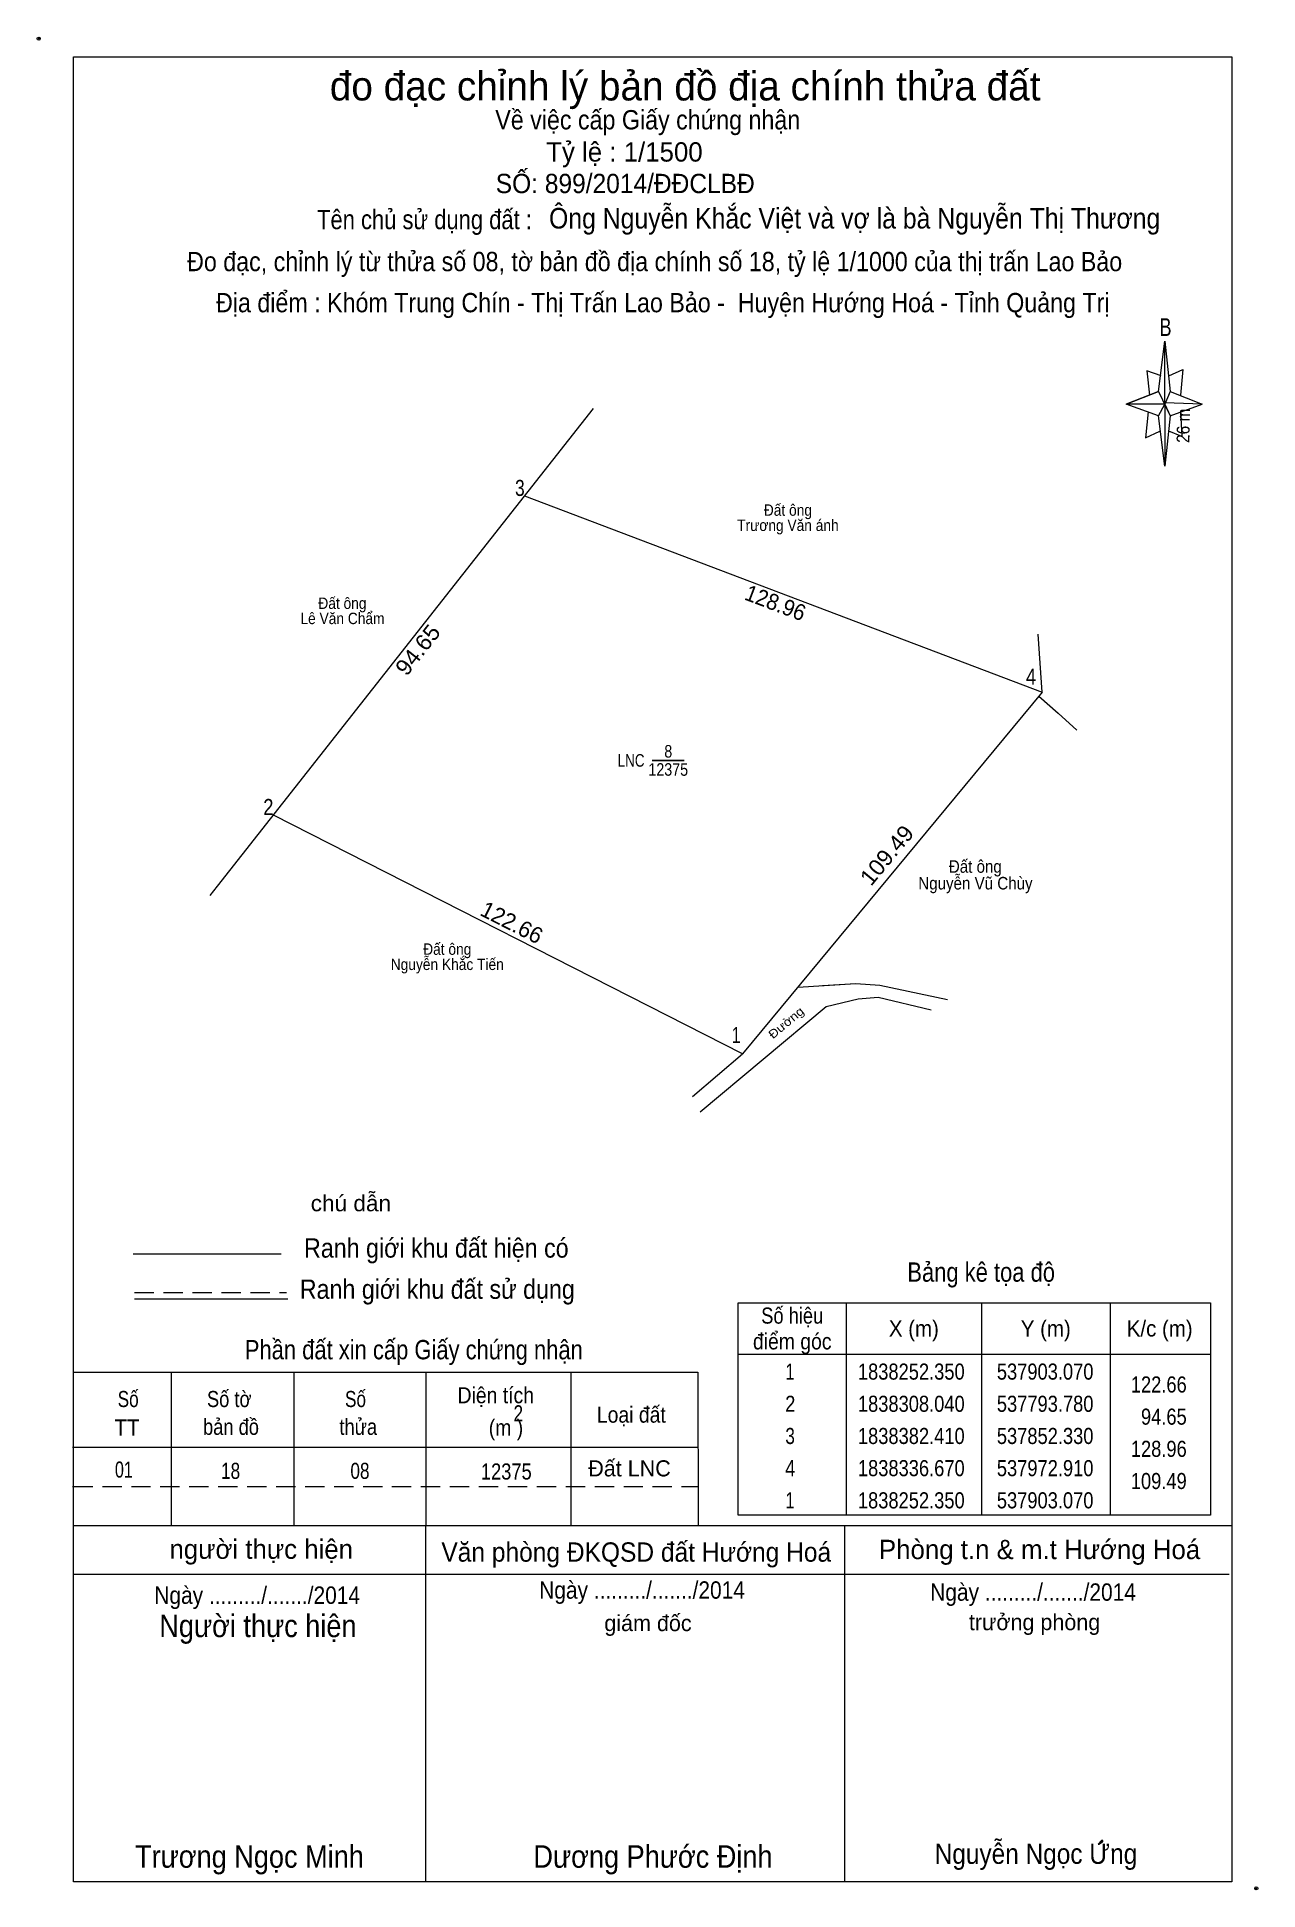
# Model space of a CAD drawing. Header units: metres. Extents: x 537739 to 538023, y 1838058 to 1838489.
import ezdxf
from ezdxf.enums import TextEntityAlignment as Align

# ---------------------------------------------------------------- set-up
doc = ezdxf.new("R2010")
doc.units = ezdxf.units.M
doc.header["$LTSCALE"] = 1.5
doc.header["$PDMODE"] = 32
doc.header["$PDSIZE"] = 0.75
doc.linetypes.add('MEDIUM_DASHED', pattern=[4.5, 3, -1.5])
for name, color, linetype, lineweight in [('10', 7, 'Continuous', 13), ('13', 7, 'Continuous', 25), ('23', 7, 'Continuous', 13), ('36', 7, 'Continuous', 13), ('6', 7, 'Continuous', 13), ('63', 7, 'Continuous', 13)]:
    doc.layers.add(name, color=color, linetype=linetype, lineweight=lineweight)

msp = doc.modelspace()

# ---------------------------------------------------------------- hatches: boundary and pattern name
at = {"layer": '6'}
msp.add_hatch(color=256, dxfattribs=at).paths.add_polyline_path([(537986.98, 1838068.72), (537987.07, 1838068.81), (537987.11, 1838068.93), (537987.04, 1838069.04), (537986.93, 1838069.08), (537986.81, 1838069.04), (537986.71, 1838068.99), (537985.96, 1838068.16), (537986.15, 1838068.16)])

# ---------------------------------------------------------------- linework, layer by layer
at = {"layer": '10'}
for p, q in [((537972.16, 1838335.77), (537976.65, 1838331.75)), ((537976.65, 1838331.75), (537981.01, 1838327.84)), ((537903.07, 1838252.35), (537793.78, 1838308.04))]:
    msp.add_line(p, q, dxfattribs=at)
for points in [[(537947.11, 1838262.56), (537934.76, 1838265.52), (537930.05, 1838265.11), (537922.6, 1838263.34), (537893.27, 1838238.8)], [(537921.78, 1838268.31), (537929.52, 1838268.78), (537935.14, 1838268.42), (537950.91, 1838265.02)]]:
    msp.add_lwpolyline(points, dxfattribs=at)
at = {"layer": '13'}
msp.add_line((537882.07, 1838320.77), (537889.51, 1838320.77), dxfattribs=at)
at = {"layer": '23'}
msp.add_line((537891.46, 1838242.41), (537903.07, 1838252.35), dxfattribs=at)
for points in [[(537947.11, 1838262.56), (537934.76, 1838265.52), (537930.05, 1838265.11), (537922.6, 1838263.34), (537893.27, 1838238.8)], [(537916, 1838267.96), (537929.52, 1838268.78), (537935.14, 1838268.42), (537950.91, 1838265.02)]]:
    msp.add_lwpolyline(points, dxfattribs=at)
at = {"layer": '36'}
msp.add_line((537972.91, 1838336.67), (537972.03, 1838350.22), dxfattribs=at)
for points in [[(537779, 1838289.26), (537780.71, 1838291.43), (537868.37, 1838402.79)], [(537852.33, 1838382.41), (537972.91, 1838336.67), (537903.07, 1838252.35)]]:
    msp.add_lwpolyline(points, dxfattribs=at)
at = {"layer": '6'}
for p, q in [((538000.06, 1838406.79), (538001.56, 1838418.49)), ((538000.06, 1838401.09), (537992.56, 1838403.79)), ((538002.76, 1838406.79), (538010.26, 1838403.79)), ((538002.76, 1838401.09), (538001.56, 1838389.39)), ((538005.16, 1838401.99), (538005.46, 1838396.29)), ((538005.46, 1838396.29), (538002.46, 1838397.49)), ((537761.11, 1838205.79), (537795.61, 1838205.79)), ((537761.41, 1838195.29), (537797.11, 1838195.29)), ((537747.16, 1838178.19), (537892.71, 1838178.19)), ((537769.95, 1838178.19), (537769.95, 1838160.72)), ((537798.57, 1838178.19), (537798.57, 1838160.72)), ((537829.3, 1838178.19), (537829.3, 1838160.72)), ((537863.07, 1838178.19), (537863.07, 1838160.72)), ((537892.71, 1838178.19), (537892.75, 1838142.46)), ((537769.95, 1838160.56), (537769.95, 1838142.48)), ((537798.57, 1838160.56), (537798.57, 1838142.48)), ((537829.3, 1838160.56), (537829.3, 1838142.48)), ((537863.07, 1838160.56), (537863.07, 1838142.48)), ((537747.16, 1838142.49), (538017.16, 1838142.49)), ((537829.23, 1838142.49), (537829.23, 1838059.39)), ((537926.86, 1838142.49), (537926.86, 1838059.39)), ((537747.16, 1838131.09), (538016.56, 1838131.09))]:
    msp.add_line(p, q, dxfattribs=at)
at = {"layer": '6', "linetype": 'MEDIUM_DASHED'}
msp.add_line((537761.41, 1838196.79), (537796.81, 1838196.79), dxfattribs=at)
at = {"layer": '6'}
for points in [[(537747.16, 1838484.79), (538017.16, 1838484.79), (538017.16, 1838059.39), (537747.16, 1838059.39)], [(538001.56, 1838418.49), (538002.76, 1838406.79), (538001.56, 1838403.79)], [(538001.56, 1838403.79), (537992.56, 1838403.79), (538000.06, 1838406.79), (538002.76, 1838401.09), (538010.26, 1838403.79), (538001.56, 1838404.09)], [(538001.56, 1838403.79), (538001.56, 1838389.39), (538000.06, 1838401.09)], [(537986.98, 1838068.72), (537987.07, 1838068.81), (537987.11, 1838068.93), (537987.04, 1838069.04), (537986.93, 1838069.08), (537986.81, 1838069.04), (537986.71, 1838068.99), (537985.96, 1838068.16), (537986.15, 1838068.16)]]:
    msp.add_lwpolyline(points, close=True, dxfattribs=at)
for points in [[(538000.66, 1838410.39), (537997.36, 1838411.59), (537997.96, 1838405.89)], [(538002.46, 1838410.39), (538005.76, 1838411.89), (538005.16, 1838405.89)], [(538001.56, 1838403.79), (538000.06, 1838406.79), (537992.56, 1838403.79)], [(538001.56, 1838403.79), (538002.76, 1838401.09), (538010.26, 1838403.79)], [(537997.66, 1838401.99), (537997.06, 1838395.99), (538000.36, 1838397.49)], [(537746.98, 1838160.72), (537747.16, 1838160.72), (537892.72, 1838160.72)]]:
    msp.add_lwpolyline(points, dxfattribs=at)
at = {"layer": '6', "linetype": 'MEDIUM_DASHED'}
msp.add_lwpolyline([(537746.98, 1838151.52), (537747.16, 1838151.52), (537892.73, 1838151.52)], dxfattribs=at)
at = {"layer": '6'}
for p in [(537739.06, 1838488.99), (538022.86, 1838057.89)]:
    msp.add_point(p, dxfattribs=at)
at = {"layer": '63'}
for p, q in [((537927.29, 1838194.38), (537927.29, 1838144.88)), ((537958.79, 1838194.38), (537958.79, 1838144.88)), ((537988.79, 1838194.38), (537988.79, 1838144.88)), ((537902.09, 1838182.38), (538012.19, 1838182.38))]:
    msp.add_line(p, q, dxfattribs=at)
msp.add_lwpolyline([(537902.09, 1838194.38), (538012.19, 1838194.38), (538012.19, 1838144.88), (537902.09, 1838144.88)], close=True, dxfattribs=at)

# ---------------------------------------------------------------- texts
at = {"layer": '13', "width": 0.8}
msp.add_text('LNC ', height=2.928, dxfattribs=at).set_placement((537881.14, 1838319.31), align=Align.RIGHT)
at = {"layer": '13', "width": 0.85}
for s, height, p in [('8', 2.928, (537885.8, 1838321.43)), ('12375', 2.93, (537885.795, 1838317.2))]:
    msp.add_text(s, height=height, dxfattribs=at).set_placement(p, align=Align.CENTER)
at = {"layer": '36', "width": 0.9}
for s, height, p in [('Trương Văn ánh', 2.662, (537913.685, 1838374.25)), ('Đất ông', 2.662, (537913.685, 1838377.79)), ('Lê Văn Chẩm', 2.662, (537809.87, 1838352.54)), ('Đất ông', 2.662, (537809.855, 1838356.08)), ('Đất ông', 2.928, (537957.365, 1838294.59)), ('Nguyễn Vũ Chùy', 2.928, (537957.39, 1838290.69)), ('Đất ông', 2.662, (537834.295, 1838275.46)), ('Nguyễn Khắc Tiến', 2.662, (537834.295, 1838271.92))]:
    msp.add_text(s, height=height, dxfattribs=at).set_placement(p, align=Align.CENTER)
at = {"layer": '36', "width": 1.15}
msp.add_text('Đường', height=2, rotation=39.919, dxfattribs=at).set_placement((537913.913, 1838258.877), align=Align.CENTER)
at = {"layer": '6'}
for s, height, p in [('đo đạc chỉnh lý bản đồ địa chính thửa đất', 6.75, (537889.735, 1838474.59)), ('Tỷ lệ : 1/1500', 4.5, (537875.585, 1838460.34)), ('Đất LNC', 3.75, (537876.77, 1838153.9)), ('người thực hiện', 4.5, (537790.935, 1838134.69)), ('Phòng t.n & m.t Hướng Hoá ', 4.5, (537973.17, 1838134.62)), ('giám đốc', 3.75, (537881.07, 1838117.84)), ('  trưởng phòng ', 3.749, (537970.475, 1838118.06))]:
    msp.add_text(s, height=height, dxfattribs=at).set_placement(p, align=Align.CENTER)
for s, height, width, p in [('Về việc cấp Giấy chứng nhận', 4.5, 0.9, (537881.02, 1838467.84)), ('SỐ: 899/2014/ĐĐCLBĐ', 4.5, 0.95, (537875.775, 1838452.99)), ('Tên chủ sử dụng đất :', 4.5, 0.85, (537828.98, 1838444.59)), ('Đo đạc, chỉnh lý từ thửa số 08, tờ bản đồ địa chính số 18, tỷ lệ 1/1000 của thị trấn Lao Bảo', 4.5, 0.9, (537882.625, 1838434.8)), ('Địa điểm : Khóm Trung Chín - Thị Trấn Lao Bảo -  Huyện Hướng Hoá - Tỉnh Quảng Trị ', 4.5, 0.9, (537885.275, 1838425.22)), ('B', 4.133, 0.75, (538001.71, 1838419.69)), ('chú dẫn', 3.749, 1.05, (537811.83, 1838215.69)), ('Ranh giới khu đất hiện có ', 4.5, 0.9, (537832.495, 1838204.89)), ('Bảng kê tọa độ', 4.5, 0.85, (537958.73, 1838199.27)), ('Ranh giới khu đất sử dụng', 4.5, 0.9, (537831.97, 1838195.29)), ('Phần đất xin cấp Giấy chứng nhận', 4.5, 0.85, (537826.495, 1838181.19)), ('Số', 3.75, 0.8, (537759.92, 1838170.06)), ('Số tờ', 3.75, 0.85, (537783.475, 1838170.06)), ('Số', 3.75, 0.8, (537812.9, 1838170.06)), ('Diện tích', 3.75, 0.9, (537845.6, 1838170.94)), ('2', 3.75, 0.8, (537850.85, 1838166.72)), ('Loại đất', 3.75, 0.9, (537877.19, 1838166.42)), ('TT', 3.75, 0.95, (537759.645, 1838163.42)), ('bản đồ', 3.75, 0.85, (537783.885, 1838163.58)), ('thửa', 3.75, 0.85, (537813.55, 1838163.58)), ('(m )', 3.75, 0.9, (537847.97, 1838163.4)), ('01', 3.75, 0.75, (537758.925, 1838153.62)), ('18', 3.75, 0.8, (537783.795, 1838153.32)), ('08', 3.75, 0.8, (537813.945, 1838153.32)), ('12375', 3.75, 0.85, (537848.05, 1838153.17)), ('Văn phòng ĐKQSD đất Hướng Hoá', 4.5, 0.95, (537878.34, 1838134.02)), ('Ngày ........./......./2014', 4.05, 0.9, (537789.99, 1838124.19)), ('Ngày ........./......./2014', 4.05, 0.9, (537879.69, 1838125.39)), ('Ngày ........./......./2014', 4.05, 0.9, (537970.82, 1838124.91)), ('Người thực hiện', 5.249, 0.9, (537790.155, 1838116.44)), ('Trương Ngọc Minh', 5.25, 0.9, (537788.19, 1838062.69)), ('Dương Phước Định', 5.25, 0.9, (537882.235, 1838062.69)), ('Nguyễn Ngọc Ưng', 4.725, 0.9, (537971.505, 1838063.59))]:
    msp.add_text(s, height=height, dxfattribs=dict(at, width=width)).set_placement(p, align=Align.CENTER)
at = {"layer": '6', "width": 0.9}
msp.add_text('Ông Nguyễn Khắc Việt và vợ là bà Nguyễn Thị Thương', height=4.8, dxfattribs=at).set_placement((537858.01, 1838444.74))
msp.add_text('26 m', height=2.999, rotation=89.004, dxfattribs=at).set_placement((538007.329, 1838398.749), align=Align.CENTER)
at = {"layer": '63'}
for s, width, p in [(' 3', 0.8, (537852.33, 1838382.41)), (' 4', 0.85, (537971.53, 1838338.44)), (' 2', 0.85, (537793.78, 1838308.04)), (' 1', 0.75, (537902.67, 1838254.91)), ('122.66', 0.85, (538006.64, 1838173.45)), ('94.65', 0.85, (538006.64, 1838165.95)), ('128.96', 0.85, (538006.64, 1838158.45)), ('109.49', 0.85, (538006.64, 1838150.95))]:
    msp.add_text(s, height=3.75, dxfattribs=dict(at, width=width)).set_placement(p, align=Align.RIGHT)
for s, rotation, width, p in [('128.96', 339.227, 0.95, (537910.12, 1838355.753)), ('94.65', 51.787, 1.05, (537828.9, 1838345.385)), ('109.49', 50.366, 1.05, (537938.194, 1838297.479))]:
    msp.add_text(s, height=3.75, rotation=rotation, dxfattribs=dict(at, width=width)).set_placement(p, align=Align.CENTER)
msp.add_text('122.66', height=3.75, rotation=332.998, dxfattribs=at).set_placement((537848.494, 1838281.338), align=Align.CENTER)
for s, width, p in [('Số hiệu', 0.85, (537914.69, 1838189.5)), ('điểm góc', 0.9, (537914.695, 1838183.5)), ('X (m)', 0.95, (537943.045, 1838186.5)), ('Y (m)', 0.95, (537973.79, 1838186.5)), ('K/c (m)', 0.95, (538000.34, 1838186.5)), (' 1', 0.75, (537913.64, 1838176.45)), ('1838252.350', 0.85, (537942.44, 1838176.45)), ('537903.070', 0.85, (537973.64, 1838176.45)), (' 2', 0.85, (537913.64, 1838168.95)), ('1838308.040', 0.85, (537942.44, 1838168.95)), ('537793.780', 0.85, (537973.64, 1838168.95)), (' 3', 0.8, (537913.645, 1838161.45)), ('1838382.410', 0.85, (537942.44, 1838161.45)), ('537852.330', 0.85, (537973.64, 1838161.45)), (' 4', 0.85, (537913.64, 1838153.95)), ('1838336.670', 0.85, (537942.44, 1838153.95)), ('537972.910', 0.85, (537973.64, 1838153.95)), (' 1', 0.75, (537913.64, 1838146.45)), ('1838252.350', 0.85, (537942.44, 1838146.45)), ('537903.070', 0.85, (537973.64, 1838146.45))]:
    msp.add_text(s, height=3.75, dxfattribs=dict(at, width=width)).set_placement(p, align=Align.CENTER)

doc.saveas('drawing.dxf')
